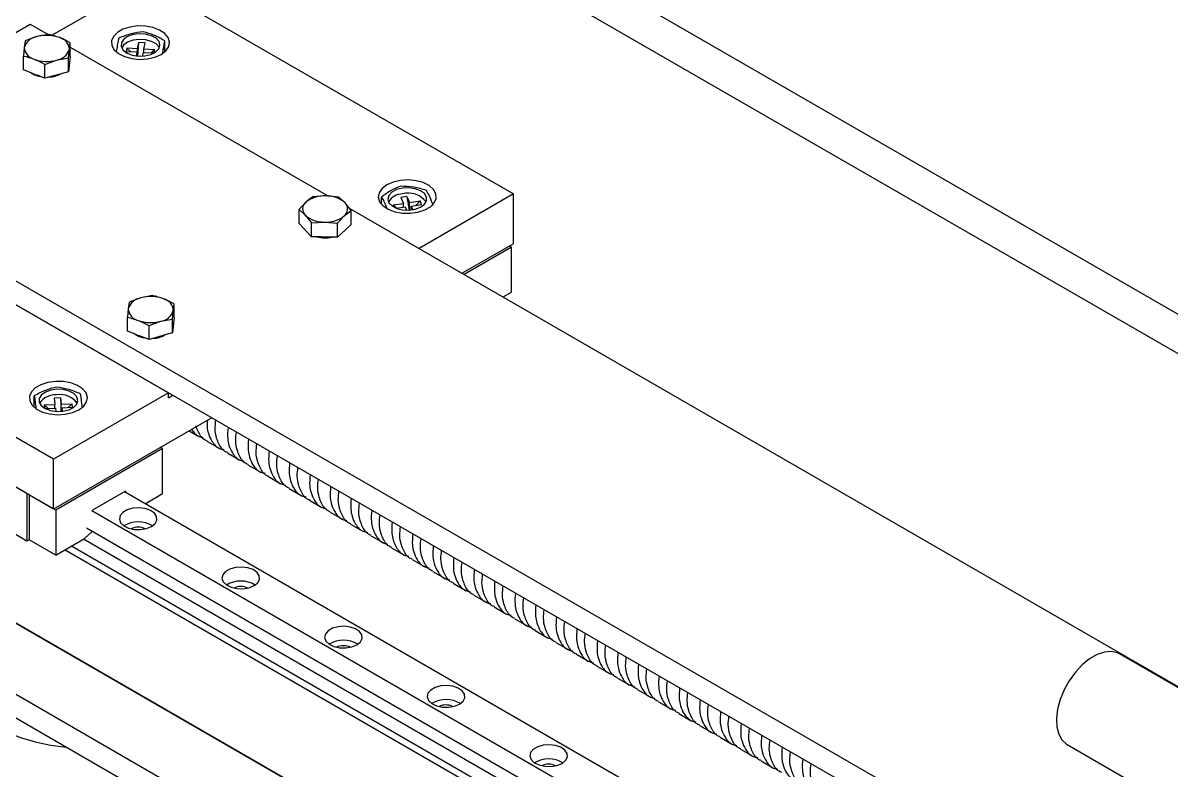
# Model space of a CAD drawing. Header units: millimetres. Extents: x 0 to 4412, y -498 to 1086.
# Drawn here: x 4299.37 to 4338.92, y 414.32 to 440.06 of the extents above; entities that cross this region are included whole.
import ezdxf

# ---------------------------------------------------------------- set-up
doc = ezdxf.new("R2010")
doc.units = ezdxf.units.MM
doc.header["$LTSCALE"] = 1.8

msp = doc.modelspace()

# ---------------------------------------------------------------- linework, layer by layer
at = {"color": 7, "linetype": 'Continuous', "lineweight": 30}
for p, q in [((4358.7533, 418.7027), (4280.297, 463.9946)), ((4356.7535, 418.5047), (4280.297, 462.642)), ((4252.0734, 444.0919), (4336.7848, 395.189)), ((4252.0734, 443.2753), (4336.9262, 394.2908)), ((4300.3633, 439.6361), (4303.5801, 441.4931)), ((4303.5801, 441.4931), (4316.2656, 434.17)), ((4291.7007, 435.4518), (4299.6203, 440.0237)), ((4299.6203, 440.0237), (4300.2428, 439.6644)), ((4299.4479, 439.4413), (4299.4151, 439.2184)), ((4299.8523, 439.5899), (4299.4479, 439.4413)), ((4300.2567, 439.667), (4299.8523, 439.5899)), ((4304.2608, 439.0725), (4304.2608, 439.4433)), ((4299.4151, 439.2184), (4299.3822, 438.924)), ((4300.9341, 438.8584), (4300.9669, 439.1528)), ((4300.9669, 439.1528), (4300.9998, 439.3756)), ((4300.9998, 438.897), (4300.9998, 439.3756)), ((4300.9998, 439.2274), (4309.8986, 434.0902)), ((4302.9513, 439.1963), (4302.9288, 439.0709)), ((4303.2976, 439.0489), (4302.9288, 439.0709)), ((4303.3201, 439.1743), (4302.9513, 439.1963)), ((4303.087, 439.0615), (4302.9513, 439.1963)), ((4303.275, 438.9231), (4303.2976, 439.0489)), ((4303.2976, 438.9205), (4303.2976, 439.0489)), ((4303.3201, 439.1743), (4303.3583, 439.3872)), ((4303.3201, 438.9184), (4303.3201, 439.1743)), ((4303.3261, 438.9179), (4303.3583, 439.3872)), ((4303.5755, 439.3742), (4303.3583, 439.3872)), ((4303.4935, 438.9168), (4303.5148, 439.0359)), ((4303.868, 439.0148), (4303.5148, 439.0359)), ((4303.5373, 439.1613), (4303.5755, 439.3742)), ((4303.9062, 439.1393), (4303.5373, 439.1613)), ((4303.5373, 439.0346), (4303.5373, 439.1613)), ((4303.9062, 439.1393), (4303.7704, 439.0206)), ((4303.8855, 439.0243), (4303.9062, 439.1393)), ((4299.3822, 438.4454), (4299.3822, 438.924)), ((4300.1253, 438.6326), (4300.5297, 438.7813)), ((4300.5297, 438.7813), (4300.9341, 438.8584)), ((4300.9341, 438.3797), (4300.9341, 438.8584)), ((4300.9761, 438.7104), (4300.9578, 438.5663)), ((4300.9998, 438.897), (4300.9761, 438.7104)), ((4299.6503, 438.3403), (4299.3822, 438.4454)), ((4299.6488, 438.3409), (4299.7044, 438.3087)), ((4300.1253, 438.1539), (4299.8573, 438.2591)), ((4300.1253, 438.1539), (4300.1253, 438.6326)), ((4300.6424, 438.2983), (4300.4171, 438.2354)), ((4300.9341, 438.3797), (4300.6424, 438.2983)), ((4300.9578, 438.5663), (4300.9341, 438.3797)), ((4300.4171, 438.2354), (4300.1253, 438.1539)), ((4267.6298, 437.561), (4336.9262, 397.557)), ((4267.6298, 435.1114), (4336.9262, 395.1074)), ((4340.0627, 407.5331), (4291.7007, 435.4518)), ((4340.0627, 406.7165), (4291.7007, 434.6353)), ((4291.7007, 434.6353), (4304.3862, 427.3121)), ((4309.8055, 434.0994), (4309.3566, 434.0725)), ((4310.2544, 434.0548), (4309.8055, 434.0994)), ((4310.4656, 433.8618), (4310.2544, 434.0548)), ((4311.72, 433.8127), (4311.72, 434.0621)), ((4312.596, 434.0825), (4312.3845, 434.0511)), ((4312.3845, 434.0511), (4312.4769, 433.8438)), ((4312.596, 434.0825), (4312.6884, 433.8752)), ((4312.596, 434.0825), (4312.6752, 433.6095)), ((4312.6884, 433.8752), (4313.0475, 433.9286)), ((4312.9118, 433.7782), (4313.0475, 433.9286)), ((4316.2656, 434.17), (4313.013, 432.2923)), ((4313.1019, 433.8065), (4313.0475, 433.9286)), ((4316.2656, 432.4552), (4316.2656, 434.17)), ((4308.8811, 433.1538), (4308.8811, 433.6325)), ((4308.8811, 433.6325), (4309.0924, 433.4394)), ((4310.6768, 433.5971), (4310.4656, 433.8618)), ((4310.612, 433.6784), (4339.3941, 417.0628)), ((4310.6768, 433.1185), (4310.6768, 433.5971)), ((4312.1178, 433.7904), (4312.4769, 433.8438)), ((4312.1178, 433.7904), (4312.153, 433.7115)), ((4312.1178, 433.7904), (4312.2535, 433.6804)), ((4312.228, 433.6766), (4312.5313, 433.7217)), ((4312.4769, 433.7136), (4312.4769, 433.8438)), ((4312.5313, 433.7217), (4312.582, 433.608)), ((4312.6884, 433.6103), (4312.6884, 433.8752)), ((4312.7428, 433.7531), (4313.1019, 433.8065)), ((4312.7428, 433.7531), (4312.8005, 433.6236)), ((4312.7428, 433.6153), (4312.7428, 433.7531)), ((4309.0335, 432.9887), (4308.8811, 433.1538)), ((4309.0924, 433.4394), (4309.3036, 433.1748)), ((4309.3036, 433.1748), (4309.7525, 433.2017)), ((4309.3036, 432.6961), (4309.3036, 433.1748)), ((4309.7525, 433.2017), (4310.2014, 433.1571)), ((4310.2014, 432.6784), (4310.2014, 433.1571)), ((4310.6768, 433.1185), (4310.5053, 432.9598)), ((4309.1512, 432.8612), (4309.0335, 432.9887)), ((4309.3036, 432.6961), (4309.1512, 432.8612)), ((4310.3729, 432.8372), (4310.2014, 432.6784)), ((4300.4264, 425.0262), (4287.7409, 432.3494)), ((4309.6274, 432.6897), (4309.3036, 432.6961)), ((4309.8775, 432.6848), (4309.6274, 432.6897)), ((4310.2014, 432.6784), (4309.8775, 432.6848)), ((4316.2656, 432.4552), (4314.4982, 431.4349)), ((4316.1949, 432.3327), (4314.5689, 431.3941)), ((4316.1949, 432.3327), (4316.1242, 432.3736)), ((4316.1949, 430.7813), (4316.1949, 432.3327)), ((4335.512, 398.3734), (4278.9435, 431.0297)), ((4315.9126, 430.6184), (4316.1949, 430.7813)), ((4300.4264, 423.3114), (4287.7409, 430.6346)), ((4303.0279, 430.4373), (4302.9969, 430.2144)), ((4303.4314, 430.5869), (4303.0279, 430.4373)), ((4303.835, 430.6651), (4303.4314, 430.5869)), ((4304.5492, 430.1525), (4304.5802, 430.3754)), ((4304.5802, 429.8968), (4304.5802, 430.3754)), ((4302.9969, 430.2144), (4302.966, 429.9199)), ((4304.5183, 429.8581), (4304.5492, 430.1525)), ((4302.966, 429.4413), (4302.966, 429.9199)), ((4303.7112, 429.6303), (4304.1148, 429.7799)), ((4303.7112, 429.1516), (4303.7112, 429.6303)), ((4304.1148, 429.7799), (4304.5183, 429.8581)), ((4304.5183, 429.3794), (4304.5183, 429.8581)), ((4304.5406, 429.566), (4304.5183, 429.3794)), ((4304.5579, 429.7102), (4304.5406, 429.566)), ((4304.5802, 429.8968), (4304.5579, 429.7102)), ((4303.2348, 429.3368), (4302.966, 429.4413)), ((4303.2329, 429.3375), (4303.2865, 429.3066)), ((4303.7112, 429.1516), (4303.4424, 429.2561)), ((4304.0023, 429.2338), (4303.7112, 429.1516)), ((4304.2272, 429.2972), (4304.0023, 429.2338)), ((4304.5183, 429.3794), (4304.2272, 429.2972)), ((4299.7574, 426.816), (4299.7574, 427.2117)), ((4304.3862, 427.3121), (4300.4264, 425.0262)), ((4304.3862, 427.1488), (4304.3862, 427.3121)), ((4304.3862, 427.1488), (4304.5276, 427.2305)), ((4300.1023, 426.9016), (4300.4721, 426.9172)), ((4300.1023, 426.9016), (4300.1178, 426.78)), ((4300.1023, 426.9016), (4300.2381, 426.7809)), ((4300.1247, 426.7761), (4300.4881, 426.7915)), ((4300.6628, 427.1399), (4300.445, 427.1307)), ((4300.445, 427.1307), (4300.4721, 426.9172)), ((4300.4721, 426.7908), (4300.4721, 426.9172)), ((4300.4881, 426.7915), (4300.5034, 426.6713)), ((4300.6628, 427.1399), (4300.69, 426.9265)), ((4300.6628, 427.1399), (4300.6856, 426.6722)), ((4300.69, 426.9265), (4301.0598, 426.9421)), ((4300.69, 426.6726), (4300.69, 426.9265)), ((4300.7059, 426.8007), (4301.0757, 426.8164)), ((4300.7059, 426.8007), (4300.7218, 426.6758)), ((4300.7059, 426.6741), (4300.7059, 426.8007)), ((4300.924, 426.8099), (4301.0598, 426.9421)), ((4301.0757, 426.8164), (4301.0598, 426.9421)), ((4305.8714, 426.4548), (4300.4264, 423.3114)), ((4305.0941, 426.006), (4305.4233, 425.8159)), ((4299.5072, 423.8421), (4296.4383, 425.6137)), ((4305.706, 425.6528), (4306.1304, 425.4077)), ((4304.1741, 425.3933), (4300.4971, 423.2706)), ((4304.1741, 425.3933), (4304.1034, 425.4341)), ((4304.1741, 423.8418), (4304.1741, 425.3933)), ((4306.4131, 425.2446), (4306.8375, 424.9995)), ((4300.4264, 423.3114), (4300.4264, 425.0262)), ((4307.1202, 424.8364), (4307.5447, 424.5913)), ((4307.8273, 424.4282), (4308.2518, 424.1831)), ((4308.5344, 424.02), (4308.9589, 423.7749)), ((4299.5072, 422.209), (4296.4383, 423.9806)), ((4299.5072, 423.8421), (4299.5072, 422.209)), ((4300.4971, 423.2706), (4299.5779, 423.8013)), ((4299.5779, 423.8013), (4299.5779, 422.2498)), ((4299.5779, 423.8013), (4299.5779, 423.8013)), ((4302.9013, 423.9236), (4301.7699, 423.2705)), ((4335.5779, 405.0198), (4302.8666, 423.9036)), ((4302.9279, 423.8682), (4302.9013, 423.9236)), ((4303.5738, 423.4953), (4304.1741, 423.8418)), ((4309.2415, 423.6118), (4309.666, 423.3667)), ((4300.4971, 423.2706), (4300.4971, 421.7192)), ((4335.512, 403.7516), (4301.7447, 423.245)), ((4301.7699, 423.2705), (4301.7658, 423.2572)), ((4309.9486, 423.2036), (4310.3731, 422.9585)), ((4301.7475, 422.5412), (4301.4871, 422.2907)), ((4335.512, 403.0494), (4301.5609, 422.649)), ((4310.6557, 422.7954), (4311.0802, 422.5503)), ((4299.5779, 422.2498), (4299.5072, 422.209)), ((4300.4971, 421.7192), (4299.5779, 422.2498)), ((4300.4971, 421.7192), (4301.4871, 422.2907)), ((4335.512, 402.1295), (4301.0375, 422.0312)), ((4335.512, 402.6085), (4301.4524, 422.2707)), ((4311.3628, 422.3871), (4311.7873, 422.1421)), ((4300.8254, 421.9087), (4335.512, 401.8845)), ((4312.0699, 421.9789), (4312.4944, 421.7339)), ((4312.777, 421.5707), (4313.2015, 421.3257)), ((4313.4841, 421.1625), (4313.9086, 420.9175)), ((4314.1912, 420.7543), (4314.6157, 420.5093)), ((4314.8983, 420.3461), (4315.3228, 420.1011)), ((4315.6054, 419.9379), (4316.0299, 419.6929)), ((4316.3126, 419.5297), (4316.737, 419.2847)), ((4317.0197, 419.1215), (4317.4441, 418.8765)), ((4317.7268, 418.7133), (4318.1513, 418.4683)), ((4318.4339, 418.3051), (4318.8584, 418.0601)), ((4339.3941, 417.019), (4337.1442, 418.3178)), ((4319.141, 417.8969), (4319.5655, 417.6519)), ((4319.8481, 417.4887), (4320.2726, 417.2436)), ((4320.5552, 417.0805), (4320.9797, 416.8354)), ((4321.2623, 416.6723), (4321.6868, 416.4272)), ((4321.9694, 416.2641), (4322.3939, 416.019)), ((4322.6765, 415.8559), (4323.101, 415.6108)), ((4323.3836, 415.4477), (4323.8081, 415.2026)), ((4324.0907, 415.0395), (4324.5152, 414.7944)), ((4335.3444, 415.2), (4339.1941, 412.9776)), ((4324.7978, 414.6313), (4325.2223, 414.3862))]:
    msp.add_line(p, q, dxfattribs=at)
at = {"color": 7, "linetype": 'Continuous', "lineweight": 30, "flags": 128}
for points in [[(4304.1246, 438.9745), (4304.2891, 439.0998), (4304.389, 439.246), (4304.4169, 439.4024), (4304.3706, 439.5574), (4304.2537, 439.6993), (4304.0747, 439.8178), (4303.847, 439.9041), (4303.5874, 439.9516), (4303.3152, 439.957), (4303.0506, 439.9198), (4302.8132, 439.8427), (4302.6207, 439.7315), (4302.4872, 439.5945), (4302.4227, 439.4418), (4302.432, 439.2846), (4302.5144, 439.1348), (4302.6638, 439.0033), (4302.869, 438.9), (4303.115, 438.8325), (4303.3833, 438.8058), (4303.6542, 438.8218), (4303.9076, 438.8795), (4304.1246, 438.9745)], [(4303.3485, 438.9163), (4303.5686, 438.9242), (4303.7723, 438.973), (4303.9376, 439.0573), (4304.0466, 439.168), (4304.0873, 439.2931), (4304.0555, 439.4191), (4303.9545, 439.5323), (4303.7953, 439.6205), (4303.5952, 439.674), (4303.3758, 439.6871), (4303.161, 439.6584), (4302.9739, 439.5909), (4302.8349, 439.4921), (4302.759, 439.3725), (4302.7545, 439.2452), (4302.8218, 439.124), (4302.9537, 439.0219), (4303.1358, 438.9501), (4303.3485, 438.9163)], [(4304.0656, 439.2031), (4304.0555, 439.2232), (4303.9545, 439.3364), (4303.7953, 439.4245), (4303.5952, 439.478), (4303.3758, 439.4911), (4303.161, 439.4624), (4302.9739, 439.395), (4302.8349, 439.2961), (4302.7693, 439.2031)], [(4311.9028, 434.4843), (4311.7382, 434.359), (4311.6383, 434.2127), (4311.6104, 434.0564), (4311.6567, 433.9014), (4311.7737, 433.7594), (4311.9527, 433.641), (4312.1804, 433.5547), (4312.4399, 433.5072), (4312.7121, 433.5018), (4312.9767, 433.539), (4313.2141, 433.6161), (4313.4067, 433.7272), (4313.5401, 433.8643), (4313.6046, 434.017), (4313.5953, 434.1742), (4313.5129, 434.324), (4313.3636, 434.4555), (4313.1583, 434.5588), (4312.9124, 434.6263), (4312.644, 434.653), (4312.3731, 434.6369), (4312.1197, 434.5793), (4311.9028, 434.4843)], [(4312.4429, 434.369), (4312.2412, 434.3174), (4312.0795, 434.2308), (4311.9753, 434.1186), (4311.9399, 433.9929), (4311.977, 433.8674), (4312.0827, 433.7557), (4312.2456, 433.6698), (4312.4479, 433.6191), (4312.6678, 433.6091), (4312.8814, 433.6408), (4313.0655, 433.7109), (4313.2003, 433.8116), (4313.2711, 433.9322), (4313.2703, 434.0595), (4313.1979, 434.1798), (4313.0617, 434.28), (4312.8766, 434.3492), (4312.6626, 434.38), (4312.4429, 434.369)], [(4301.2961, 426.7284), (4301.4607, 426.8537), (4301.5606, 426.9999), (4301.5885, 427.1563), (4301.5422, 427.3112), (4301.4252, 427.4532), (4301.2462, 427.5717), (4301.0185, 427.6579), (4300.759, 427.7055), (4300.4868, 427.7109), (4300.2222, 427.6736), (4299.9848, 427.5966), (4299.7922, 427.4854), (4299.6588, 427.3484), (4299.5943, 427.1956), (4299.6036, 427.0385), (4299.686, 426.8887), (4299.8353, 426.7572), (4300.0406, 426.6539), (4300.2865, 426.5864), (4300.5549, 426.5596), (4300.8258, 426.5757), (4301.0792, 426.6334), (4301.2961, 426.7284)], [(4300.54, 427.4407), (4300.3257, 427.4106), (4300.1399, 427.342), (4300.0028, 427.2422), (4299.9293, 427.1222), (4299.9272, 426.9949), (4299.9968, 426.8741), (4300.1306, 426.7729), (4300.3141, 426.7022), (4300.5274, 426.6698), (4300.7474, 426.6791), (4300.9502, 426.7292), (4301.1138, 426.8145), (4301.2207, 426.9259), (4301.259, 427.0513), (4301.2248, 427.1771), (4301.1216, 427.2896), (4300.9608, 427.3767), (4300.7597, 427.429), (4300.54, 427.4407)], [(4303.7983, 422.7126), (4303.9226, 422.8132), (4303.9837, 422.9316), (4303.9748, 423.055), (4303.897, 423.17), (4303.7587, 423.2643), (4303.5749, 423.3275), (4303.3655, 423.3529), (4303.1532, 423.3376), (4302.961, 423.2834), (4302.8096, 423.196), (4302.7157, 423.085), (4302.6892, 422.9625), (4302.7331, 422.8416), (4302.8426, 422.7355), (4303.0059, 422.6556), (4303.2053, 422.6107), (4303.4191, 422.6056), (4303.6241, 422.6409), (4303.7983, 422.7126)], [(4307.3338, 420.6716), (4307.4581, 420.7721), (4307.5192, 420.8905), (4307.5104, 421.014), (4307.4326, 421.129), (4307.2943, 421.2233), (4307.1105, 421.2865), (4306.901, 421.3119), (4306.6887, 421.2966), (4306.4965, 421.2423), (4306.3452, 421.155), (4306.2512, 421.044), (4306.2247, 420.9214), (4306.2687, 420.8005), (4306.3782, 420.6944), (4306.5415, 420.6146), (4306.7408, 420.5697), (4306.9546, 420.5646), (4307.1597, 420.5998), (4307.3338, 420.6716)], [(4310.8693, 418.6306), (4310.9937, 418.7311), (4311.0547, 418.8495), (4311.0459, 418.9729), (4310.9681, 419.088), (4310.8298, 419.1823), (4310.646, 419.2455), (4310.4366, 419.2708), (4310.2242, 419.2556), (4310.032, 419.2013), (4309.8807, 419.114), (4309.7867, 419.003), (4309.7603, 418.8804), (4309.8042, 418.7595), (4309.9137, 418.6534), (4310.077, 418.5736), (4310.2763, 418.5287), (4310.4901, 418.5236), (4310.6952, 418.5588), (4310.8693, 418.6306)], [(4337.1442, 418.3178), (4337.0734, 418.3527), (4336.862, 418.4005), (4336.6253, 418.3812), (4336.3731, 418.2954), (4336.1156, 418.1468), (4335.8633, 417.9413), (4335.6266, 417.6874), (4335.4153, 417.3955), (4335.2378, 417.0775), (4335.1016, 416.7465), (4335.0122, 416.416), (4334.9732, 416.0995), (4334.9862, 415.81), (4335.0508, 415.5594), (4335.1642, 415.3579), (4335.3218, 415.2137), (4335.3444, 415.2)], [(4297.1259, 417.2671), (4297.1263, 417.2655), (4297.2496, 416.9472), (4297.441, 416.6402), (4297.6975, 416.3495), (4298.0152, 416.0797), (4298.3889, 415.835), (4298.8128, 415.6193), (4299.2802, 415.4359), (4299.7837, 415.2878), (4300.3154, 415.1773), (4300.8669, 415.1061), (4300.8696, 415.1059)], [(4314.4049, 416.5896), (4314.5292, 416.6901), (4314.5903, 416.8085), (4314.5814, 416.9319), (4314.5036, 417.047), (4314.3653, 417.1412), (4314.1815, 417.2045), (4313.9721, 417.2298), (4313.7598, 417.2145), (4313.5676, 417.1603), (4313.4163, 417.073), (4313.3223, 416.962), (4313.2958, 416.8394), (4313.3397, 416.7185), (4313.4492, 416.6124), (4313.6125, 416.5326), (4313.8119, 416.4877), (4314.0257, 416.4826), (4314.2307, 416.5178), (4314.4049, 416.5896)], [(4317.9404, 414.5486), (4318.0647, 414.6491), (4318.1258, 414.7675), (4318.117, 414.8909), (4318.0392, 415.006), (4317.9009, 415.1002), (4317.7171, 415.1635), (4317.5076, 415.1888), (4317.2953, 415.1735), (4317.1031, 415.1193), (4316.9518, 415.0319), (4316.8578, 414.921), (4316.8313, 414.7984), (4316.8753, 414.6775), (4316.9848, 414.5714), (4317.1481, 414.4915), (4317.3474, 414.4466), (4317.5612, 414.4415), (4317.7663, 414.4768), (4317.9404, 414.5486)]]:
    msp.add_lwpolyline(points, dxfattribs=at)
at = {"color": 7, "linetype": 'Continuous', "lineweight": 30}
for centre, radius, start, end in [((4299.928, 439.0578), 0.5374, 98.0952, 162.61492), ((4300.1891, 438.3643), 1.271, 69.78863, 105.36587), ((4300.5349, 439.1349), 0.4324, 2.36872, 77.5373), ((4299.8471, 439.2363), 0.4324, 182.36872, 257.5373), ((4300.454, 439.3133), 0.5374, 278.0952, 342.61492), ((4300.1929, 440.0069), 1.271, 249.78863, 285.36587), ((4300.1229, 439.056), 0.8565, 240.75062, 260.21711), ((4300.2203, 439.1604), 0.9666, 273.12398, 298.23058), ((4309.7398, 433.091), 1.0105, 86.27615, 127.91694), ((4309.8388, 433.1566), 0.9435, 48.37026, 92.02664), ((4312.4549, 433.5952), 0.5779, 91.19586, 148.5886), ((4312.6381, 433.409), 0.7886, 38.17977, 104.33355), ((4309.3018, 433.6522), 0.2986, 127.77569, 225.468), ((4310.2562, 433.6489), 0.2986, 307.77569, 45.468), ((4309.7191, 434.1446), 0.9435, 228.37026, 272.02664), ((4309.8181, 434.2101), 1.0105, 266.27615, 307.91694), ((4309.7793, 433.8046), 1.1477, 255.74137, 282.00469), ((4303.5077, 430.0584), 0.534, 98.20792, 163.01831), ((4303.7713, 429.3614), 1.2718, 69.93633, 105.49911), ((4304.1148, 430.131), 0.435, 2.83218, 77.68156), ((4303.4314, 430.2359), 0.435, 182.83218, 257.68156), ((4304.0385, 430.3085), 0.534, 278.20792, 343.01831), ((4303.7749, 431.0055), 1.2718, 249.93633, 285.49911), ((4303.7062, 430.0567), 0.8595, 240.77315, 260.43646), ((4303.8032, 430.1559), 0.9643, 273.30548, 298.25416), ((4300.4924, 426.5764), 0.67, 85.91976, 145.38966), ((4300.6587, 426.5438), 0.7108, 35.53148, 99.60999), ((4303.3387, 421.9207), 0.9499, 58.77814, 121.22186), ((4303.3387, 422.161), 0.5243, 63.09489, 116.90511), ((4306.8742, 419.8797), 0.9499, 58.77814, 121.22186), ((4306.8742, 420.12), 0.5243, 63.09489, 116.90511), ((4310.4097, 417.8386), 0.9499, 58.77814, 121.22186), ((4310.4097, 418.079), 0.5243, 63.09489, 116.90511), ((4313.9453, 415.7976), 0.9499, 58.77814, 121.22186), ((4313.9453, 416.038), 0.5243, 63.09489, 116.90511), ((4317.4808, 413.7566), 0.9499, 58.77814, 121.22186), ((4317.4808, 413.997), 0.5243, 63.09489, 116.90511)]:
    msp.add_arc(centre, radius, start, end, dxfattribs=at)
for points, knots in [([(4300.6282, 439.5571), (4300.507, 439.5981), (4300.3824, 439.6402), (4300.26, 439.6663), (4300.2567, 439.667)], [0, 0, 0, 0, 0.9730048, 1, 1, 1, 1]), ([(4300.9998, 439.3756), (4300.9687, 439.3932), (4300.846, 439.4625), (4300.7213, 439.5166), (4300.6282, 439.5571)], [0, 0, 0, 0, 0.2530667, 1, 1, 1, 1]), ([(4302.6693, 439.5384), (4302.6652, 439.5211), (4302.6478, 439.4477), (4302.6194, 439.3078), (4302.5954, 439.1478), (4302.5849, 439.0773)], [0, 0, 0, 0, 0.1467495, 0.6237118, 1, 1, 1, 1]), ([(4303.5126, 439.7561), (4303.3746, 439.7386), (4303.0935, 439.7031), (4302.8124, 439.594), (4302.6693, 439.5384)], [0, 0, 0, 0, 0.4912125, 1, 1, 1, 1]), ([(4304.2608, 439.4433), (4304.1383, 439.5127), (4303.889, 439.6539), (4303.6395, 439.7216), (4303.5126, 439.7561)], [0, 0, 0, 0, 0.4912125, 1, 1, 1, 1]), ([(4304.1831, 439.0255), (4304.191, 439.0785), (4304.2127, 439.223), (4304.2389, 439.3509), (4304.2567, 439.426), (4304.2608, 439.4433)], [0, 0, 0, 0, 0.3081776, 0.8405776, 1, 1, 1, 1]), ([(4299.3822, 438.924), (4299.3856, 438.9233), (4299.508, 438.8972), (4299.6326, 438.8551), (4299.7538, 438.8141)], [0, 0, 0, 0, 0.0269953, 1, 1, 1, 1]), ([(4299.7538, 438.8141), (4299.8469, 438.7736), (4299.9716, 438.7195), (4300.0943, 438.6501), (4300.1253, 438.6326)], [0, 0, 0, 0, 0.7469333, 1, 1, 1, 1]), ([(4299.8573, 438.2591), (4299.8519, 438.2604), (4299.7836, 438.2768), (4299.7142, 438.3099), (4299.6503, 438.3403)], [0, 0, 0, 0, 0.0789898, 1, 1, 1, 1]), ([(4312.3796, 434.4354), (4312.2716, 434.3925), (4312.0518, 434.3051), (4311.8319, 434.144), (4311.72, 434.0621)], [0, 0, 0, 0, 0.4912125, 1, 1, 1, 1]), ([(4313.2695, 434.2923), (4313.1238, 434.3339), (4312.8273, 434.4186), (4312.5306, 434.4298), (4312.3796, 434.4354)], [0, 0, 0, 0, 0.4912125, 1, 1, 1, 1]), ([(4313.4997, 433.7759), (4313.4898, 433.8036), (4313.4478, 433.9217), (4313.3712, 434.1104), (4313.3043, 434.235), (4313.2704, 434.2909), (4313.2695, 434.2923)], [0, 0, 0, 0, 0.1302141, 0.5534335, 0.9886551, 1, 1, 1, 1]), ([(4309.3566, 434.0725), (4309.3544, 434.0711), (4309.2761, 434.0205), (4309.1964, 433.9535), (4309.1188, 433.8883)], [0, 0, 0, 0, 0.0269953, 1, 1, 1, 1]), ([(4311.72, 434.0621), (4311.7208, 434.0607), (4311.7539, 434.0062), (4311.8146, 433.8972), (4311.8743, 433.7442), (4311.9015, 433.6747)], [0, 0, 0, 0, 0.01440598, 0.55227271, 1, 1, 1, 1]), ([(4309.1188, 433.8883), (4309.0593, 433.8292), (4308.9795, 433.7501), (4308.901, 433.6562), (4308.8811, 433.6325)], [0, 0, 0, 0, 0.7469333, 1, 1, 1, 1]), ([(4310.4391, 433.4129), (4310.5167, 433.4781), (4310.5964, 433.5452), (4310.6747, 433.5958), (4310.6768, 433.5971)], [0, 0, 0, 0, 0.9730048, 1, 1, 1, 1]), ([(4310.2014, 433.1571), (4310.2213, 433.1809), (4310.2998, 433.2747), (4310.3795, 433.3538), (4310.4391, 433.4129)], [0, 0, 0, 0, 0.2530667, 1, 1, 1, 1]), ([(4310.5053, 432.9598), (4310.4935, 432.9464), (4310.4531, 432.9006), (4310.4083, 432.8617), (4310.3763, 432.8396), (4310.3729, 432.8372)], [0, 0, 0, 0, 0.2693937, 0.921172, 1, 1, 1, 1]), ([(4304.2076, 430.556), (4304.086, 430.5967), (4303.9611, 430.6385), (4303.8383, 430.6644), (4303.835, 430.6651)], [0, 0, 0, 0, 0.9730048, 1, 1, 1, 1]), ([(4304.5802, 430.3754), (4304.549, 430.3929), (4304.426, 430.4619), (4304.3009, 430.5158), (4304.2076, 430.556)], [0, 0, 0, 0, 0.2530667, 1, 1, 1, 1]), ([(4302.966, 429.9199), (4302.9693, 429.9192), (4303.0921, 429.8934), (4303.217, 429.8516), (4303.3386, 429.8109)], [0, 0, 0, 0, 0.0269953, 1, 1, 1, 1]), ([(4303.3386, 429.8109), (4303.432, 429.7707), (4303.557, 429.7168), (4303.6801, 429.6478), (4303.7112, 429.6303)], [0, 0, 0, 0, 0.7469333, 1, 1, 1, 1]), ([(4303.4424, 429.2561), (4303.437, 429.2574), (4303.3685, 429.2737), (4303.2989, 429.3065), (4303.2348, 429.3368)], [0, 0, 0, 0, 0.0789898, 1, 1, 1, 1]), ([(4300.5215, 427.5114), (4300.3964, 427.4805), (4300.1418, 427.4176), (4299.887, 427.2811), (4299.7574, 427.2117)], [0, 0, 0, 0, 0.4912125, 1, 1, 1, 1]), ([(4299.7574, 427.2117), (4299.7577, 427.2102), (4299.7673, 427.1535), (4299.786, 427.0344), (4299.8044, 426.8697), (4299.8132, 426.7907)], [0, 0, 0, 0, 0.013761, 0.5275482, 1, 1, 1, 1]), ([(4301.3531, 427.2792), (4301.217, 427.3354), (4300.9398, 427.4498), (4300.6626, 427.4906), (4300.5215, 427.5114)], [0, 0, 0, 0, 0.4912125, 1, 1, 1, 1]), ([(4301.4122, 426.8295), (4301.4121, 426.8304), (4301.4026, 426.9229), (4301.383, 427.0898), (4301.3633, 427.2195), (4301.3534, 427.2777), (4301.3531, 427.2792)], [0, 0, 0, 0, 0.0043256, 0.4887997, 0.9870131, 1, 1, 1, 1]), ([(4305.177, 426.0539), (4305.2527, 425.9542), (4305.3604, 425.8124), (4305.5297, 425.7815), (4305.58, 425.7723)], [0, 0, 0, 0, 0.7028445, 1, 1, 1, 1]), ([(4305.7116, 425.6642), (4305.6925, 425.6705), (4305.5594, 425.7144), (4305.4414, 425.91), (4305.3459, 426.0895), (4305.3333, 426.1713), (4305.3328, 426.1742)], [0, 0, 0, 0, 0.096957, 0.6782273, 0.9885351, 1, 1, 1, 1]), ([(4305.7208, 426.3678), (4305.7157, 426.2942), (4305.7045, 426.1315), (4305.7603, 425.8868), (4305.8826, 425.6108), (4306.0666, 425.4062), (4306.2372, 425.3736), (4306.2871, 425.3641)], [0, 0, 0, 0, 0.14122302, 0.31197864, 0.54752804, 0.86763922, 1, 1, 1, 1]), ([(4306.4187, 425.256), (4306.3997, 425.2623), (4306.2668, 425.3064), (4306.1403, 425.4956), (4306.0262, 425.777), (4305.9742, 426.051), (4306.0013, 426.2744), (4306.0132, 426.3729)], [0, 0, 0, 0, 0.0552706, 0.3866254, 0.5635173, 0.8075314, 1, 1, 1, 1]), ([(4306.4329, 426.1306), (4306.4223, 425.9979), (4306.4045, 425.7756), (4306.4661, 425.4779), (4306.5903, 425.2029), (4306.7736, 424.998), (4306.9443, 424.9654), (4306.9942, 424.9559)], [0, 0, 0, 0, 0.2275202, 0.3811169, 0.5929963, 0.88094, 1, 1, 1, 1]), ([(4307.1258, 424.8478), (4307.1068, 424.8541), (4306.9739, 424.8982), (4306.8474, 425.0874), (4306.7333, 425.3688), (4306.6813, 425.6428), (4306.7084, 425.8662), (4306.7203, 425.9647)], [0, 0, 0, 0, 0.0552706, 0.3866254, 0.5635173, 0.8075314, 1, 1, 1, 1]), ([(4307.14, 425.7224), (4307.1294, 425.5897), (4307.1116, 425.3673), (4307.1732, 425.0697), (4307.2974, 424.7947), (4307.4807, 424.5898), (4307.6514, 424.5572), (4307.7013, 424.5477)], [0, 0, 0, 0, 0.2275202, 0.3811169, 0.5929963, 0.88094, 1, 1, 1, 1]), ([(4307.8329, 424.4396), (4307.8139, 424.4459), (4307.681, 424.49), (4307.5545, 424.6792), (4307.4404, 424.9606), (4307.3884, 425.2346), (4307.4155, 425.458), (4307.4274, 425.5564)], [0, 0, 0, 0, 0.0552706, 0.3866254, 0.5635173, 0.8075314, 1, 1, 1, 1]), ([(4307.8471, 425.3142), (4307.8365, 425.1815), (4307.8187, 424.9591), (4307.8803, 424.6615), (4308.0046, 424.3865), (4308.1878, 424.1816), (4308.3585, 424.149), (4308.4084, 424.1395)], [0, 0, 0, 0, 0.2275202, 0.3811169, 0.5929963, 0.88094, 1, 1, 1, 1]), ([(4308.54, 424.0314), (4308.521, 424.0377), (4308.3881, 424.0818), (4308.2616, 424.271), (4308.1475, 424.5524), (4308.0955, 424.8264), (4308.1226, 425.0498), (4308.1346, 425.1482)], [0, 0, 0, 0, 0.0552706, 0.3866254, 0.5635173, 0.8075314, 1, 1, 1, 1]), ([(4308.5542, 424.906), (4308.5436, 424.7733), (4308.5258, 424.5509), (4308.5874, 424.2533), (4308.7117, 423.9783), (4308.8949, 423.7734), (4309.0656, 423.7408), (4309.1155, 423.7313)], [0, 0, 0, 0, 0.22752023, 0.38111688, 0.59299626, 0.88093996, 1, 1, 1, 1]), ([(4309.2471, 423.6232), (4309.2281, 423.6295), (4309.0952, 423.6736), (4308.9687, 423.8628), (4308.8546, 424.1442), (4308.8026, 424.4182), (4308.8297, 424.6416), (4308.8417, 424.74)], [0, 0, 0, 0, 0.0552706, 0.3866254, 0.5635173, 0.8075314, 1, 1, 1, 1]), ([(4309.2614, 424.4978), (4309.2507, 424.365), (4309.2329, 424.1427), (4309.2945, 423.8451), (4309.4188, 423.5701), (4309.602, 423.3652), (4309.7727, 423.3326), (4309.8226, 423.3231)], [0, 0, 0, 0, 0.2275202, 0.3811169, 0.5929963, 0.88094, 1, 1, 1, 1]), ([(4309.9542, 423.215), (4309.9352, 423.2213), (4309.8023, 423.2654), (4309.6758, 423.4546), (4309.5617, 423.736), (4309.5097, 424.01), (4309.5368, 424.2333), (4309.5488, 424.3318)], [0, 0, 0, 0, 0.0552706, 0.3866254, 0.5635173, 0.8075314, 1, 1, 1, 1]), ([(4309.9685, 424.0896), (4309.9578, 423.9568), (4309.94, 423.7345), (4310.0016, 423.4369), (4310.1259, 423.1619), (4310.3091, 422.957), (4310.4798, 422.9244), (4310.5297, 422.9148)], [0, 0, 0, 0, 0.2275202, 0.3811169, 0.5929963, 0.88094, 1, 1, 1, 1]), ([(4310.6613, 422.8068), (4310.6423, 422.8131), (4310.5094, 422.8572), (4310.3829, 423.0464), (4310.2688, 423.3278), (4310.2168, 423.6018), (4310.2439, 423.8251), (4310.2559, 423.9236)], [0, 0, 0, 0, 0.0552706, 0.3866254, 0.5635173, 0.8075314, 1, 1, 1, 1]), ([(4310.6756, 423.6814), (4310.6649, 423.5486), (4310.6471, 423.3263), (4310.7087, 423.0287), (4310.833, 422.7537), (4311.0162, 422.5488), (4311.1869, 422.5162), (4311.2368, 422.5066)], [0, 0, 0, 0, 0.2275202, 0.3811169, 0.5929963, 0.88094, 1, 1, 1, 1]), ([(4311.3684, 422.3986), (4311.3494, 422.4049), (4311.2166, 422.449), (4311.09, 422.6382), (4310.9759, 422.9196), (4310.9239, 423.1936), (4310.951, 423.4169), (4310.963, 423.5154)], [0, 0, 0, 0, 0.0552706, 0.3866254, 0.5635173, 0.8075314, 1, 1, 1, 1]), ([(4311.3827, 423.2731), (4311.372, 423.1404), (4311.3542, 422.9181), (4311.4158, 422.6205), (4311.5401, 422.3455), (4311.7234, 422.1406), (4311.894, 422.108), (4311.9439, 422.0984)], [0, 0, 0, 0, 0.2275202, 0.3811169, 0.5929963, 0.88094, 1, 1, 1, 1]), ([(4312.0755, 421.9904), (4312.0566, 421.9967), (4311.9237, 422.0408), (4311.7971, 422.23), (4311.683, 422.5114), (4311.631, 422.7854), (4311.6581, 423.0087), (4311.6701, 423.1072)], [0, 0, 0, 0, 0.0552706, 0.3866254, 0.5635173, 0.8075314, 1, 1, 1, 1]), ([(4312.0898, 422.8649), (4312.0792, 422.7322), (4312.0614, 422.5099), (4312.1229, 422.2123), (4312.2472, 421.9373), (4312.4305, 421.7324), (4312.6011, 421.6998), (4312.651, 421.6902)], [0, 0, 0, 0, 0.2275202, 0.3811169, 0.5929963, 0.88094, 1, 1, 1, 1]), ([(4312.7827, 421.5822), (4312.7637, 421.5885), (4312.6308, 421.6326), (4312.5042, 421.8218), (4312.3901, 422.1032), (4312.3381, 422.3772), (4312.3652, 422.6005), (4312.3772, 422.699)], [0, 0, 0, 0, 0.0552706, 0.3866254, 0.5635173, 0.8075314, 1, 1, 1, 1]), ([(4312.7969, 422.4567), (4312.7863, 422.324), (4312.7685, 422.1017), (4312.83, 421.8041), (4312.9543, 421.5291), (4313.1376, 421.3242), (4313.3082, 421.2916), (4313.3581, 421.282)], [0, 0, 0, 0, 0.2275202, 0.3811169, 0.5929963, 0.88094, 1, 1, 1, 1]), ([(4313.4898, 421.174), (4313.4708, 421.1803), (4313.3379, 421.2244), (4313.2113, 421.4136), (4313.0972, 421.695), (4313.0452, 421.969), (4313.0723, 422.1923), (4313.0843, 422.2908)], [0, 0, 0, 0, 0.0552706, 0.3866254, 0.5635173, 0.8075314, 1, 1, 1, 1]), ([(4313.504, 422.0485), (4313.4934, 421.9158), (4313.4756, 421.6935), (4313.5371, 421.3959), (4313.6614, 421.1209), (4313.8447, 420.916), (4314.0153, 420.8834), (4314.0652, 420.8738)], [0, 0, 0, 0, 0.2275202, 0.3811169, 0.5929963, 0.88094, 1, 1, 1, 1]), ([(4314.1969, 420.7658), (4314.1779, 420.7721), (4314.045, 420.8162), (4313.9184, 421.0053), (4313.8044, 421.2868), (4313.7523, 421.5608), (4313.7795, 421.7841), (4313.7914, 421.8826)], [0, 0, 0, 0, 0.0552706, 0.3866254, 0.5635173, 0.8075314, 1, 1, 1, 1]), ([(4314.2111, 421.6403), (4314.2005, 421.5076), (4314.1827, 421.2853), (4314.2442, 420.9876), (4314.3685, 420.7127), (4314.5518, 420.5078), (4314.7224, 420.4752), (4314.7723, 420.4656)], [0, 0, 0, 0, 0.2275202, 0.3811169, 0.5929963, 0.88094, 1, 1, 1, 1]), ([(4314.904, 420.3576), (4314.885, 420.3639), (4314.7521, 420.408), (4314.6255, 420.5971), (4314.5115, 420.8786), (4314.4594, 421.1526), (4314.4866, 421.3759), (4314.4985, 421.4744)], [0, 0, 0, 0, 0.0552706, 0.3866254, 0.5635173, 0.8075314, 1, 1, 1, 1]), ([(4314.9182, 421.2321), (4314.9076, 421.0994), (4314.8898, 420.8771), (4314.9514, 420.5794), (4315.0756, 420.3044), (4315.2589, 420.0996), (4315.4295, 420.067), (4315.4795, 420.0574)], [0, 0, 0, 0, 0.2275202, 0.3811169, 0.5929963, 0.88094, 1, 1, 1, 1]), ([(4315.6111, 419.9493), (4315.5921, 419.9557), (4315.4592, 419.9998), (4315.3326, 420.1889), (4315.2186, 420.4704), (4315.1665, 420.7444), (4315.1937, 420.9677), (4315.2056, 421.0662)], [0, 0, 0, 0, 0.0552706, 0.3866254, 0.5635173, 0.8075314, 1, 1, 1, 1]), ([(4315.6253, 420.8239), (4315.6147, 420.6912), (4315.5969, 420.4689), (4315.6585, 420.1712), (4315.7827, 419.8962), (4315.966, 419.6914), (4316.1366, 419.6588), (4316.1866, 419.6492)], [0, 0, 0, 0, 0.2275202, 0.3811169, 0.5929963, 0.88094, 1, 1, 1, 1]), ([(4316.3182, 419.5411), (4316.2992, 419.5474), (4316.1663, 419.5916), (4316.0398, 419.7807), (4315.9257, 420.0622), (4315.8736, 420.3362), (4315.9008, 420.5595), (4315.9127, 420.658)], [0, 0, 0, 0, 0.0552706, 0.3866254, 0.5635173, 0.8075314, 1, 1, 1, 1]), ([(4316.3324, 420.4157), (4316.3218, 420.283), (4316.304, 420.0607), (4316.3656, 419.763), (4316.4898, 419.488), (4316.6731, 419.2832), (4316.8437, 419.2505), (4316.8937, 419.241)], [0, 0, 0, 0, 0.2275202, 0.3811169, 0.5929963, 0.88094, 1, 1, 1, 1]), ([(4317.0253, 419.1329), (4317.0063, 419.1392), (4316.8734, 419.1833), (4316.7469, 419.3725), (4316.6328, 419.654), (4316.5808, 419.928), (4316.6079, 420.1513), (4316.6198, 420.2498)], [0, 0, 0, 0, 0.0552706, 0.3866254, 0.5635173, 0.8075314, 1, 1, 1, 1]), ([(4317.0395, 420.0075), (4317.0289, 419.8748), (4317.0111, 419.6525), (4317.0727, 419.3548), (4317.1969, 419.0798), (4317.3802, 418.875), (4317.5509, 418.8423), (4317.6008, 418.8328)], [0, 0, 0, 0, 0.2275202, 0.3811169, 0.5929963, 0.88094, 1, 1, 1, 1]), ([(4317.7324, 418.7247), (4317.7134, 418.731), (4317.5805, 418.7751), (4317.454, 418.9643), (4317.3399, 419.2458), (4317.2879, 419.5197), (4317.315, 419.7431), (4317.3269, 419.8416)], [0, 0, 0, 0, 0.0552706, 0.3866254, 0.5635173, 0.8075314, 1, 1, 1, 1]), ([(4317.7466, 419.5993), (4317.736, 419.4666), (4317.7182, 419.2443), (4317.7798, 418.9466), (4317.904, 418.6716), (4318.0873, 418.4667), (4318.258, 418.4341), (4318.3079, 418.4246)], [0, 0, 0, 0, 0.2275202, 0.3811169, 0.5929963, 0.88094, 1, 1, 1, 1]), ([(4318.4395, 418.3165), (4318.4205, 418.3228), (4318.2876, 418.3669), (4318.1611, 418.5561), (4318.047, 418.8376), (4317.995, 419.1115), (4318.0221, 419.3349), (4318.0341, 419.4334)], [0, 0, 0, 0, 0.0552706, 0.3866254, 0.5635173, 0.8075314, 1, 1, 1, 1]), ([(4318.4537, 419.1911), (4318.4431, 419.0584), (4318.4253, 418.8361), (4318.4869, 418.5384), (4318.6112, 418.2634), (4318.7944, 418.0585), (4318.9651, 418.0259), (4319.015, 418.0164)], [0, 0, 0, 0, 0.2275202, 0.3811169, 0.5929963, 0.88094, 1, 1, 1, 1]), ([(4319.1466, 417.9083), (4319.1276, 417.9146), (4318.9947, 417.9587), (4318.8682, 418.1479), (4318.7541, 418.4293), (4318.7021, 418.7033), (4318.7292, 418.9267), (4318.7412, 419.0252)], [0, 0, 0, 0, 0.0552706, 0.3866254, 0.5635173, 0.8075314, 1, 1, 1, 1]), ([(4319.1608, 418.7829), (4319.1502, 418.6502), (4319.1324, 418.4279), (4319.194, 418.1302), (4319.3183, 417.8552), (4319.5015, 417.6503), (4319.6722, 417.6177), (4319.7221, 417.6082)], [0, 0, 0, 0, 0.2275202, 0.3811169, 0.5929963, 0.88094, 1, 1, 1, 1]), ([(4319.8537, 417.5001), (4319.8347, 417.5064), (4319.7018, 417.5505), (4319.5753, 417.7397), (4319.4612, 418.0211), (4319.4092, 418.2951), (4319.4363, 418.5185), (4319.4483, 418.617)], [0, 0, 0, 0, 0.0552706, 0.3866254, 0.5635173, 0.8075314, 1, 1, 1, 1]), ([(4319.868, 418.3747), (4319.8573, 418.242), (4319.8395, 418.0197), (4319.9011, 417.722), (4320.0254, 417.447), (4320.2086, 417.2421), (4320.3793, 417.2095), (4320.4292, 417.2)], [0, 0, 0, 0, 0.2275202, 0.3811169, 0.5929963, 0.88094, 1, 1, 1, 1]), ([(4320.5608, 417.0919), (4320.5418, 417.0982), (4320.4089, 417.1423), (4320.2824, 417.3315), (4320.1683, 417.6129), (4320.1163, 417.8869), (4320.1434, 418.1103), (4320.1554, 418.2088)], [0, 0, 0, 0, 0.0552706, 0.3866254, 0.5635173, 0.8075314, 1, 1, 1, 1]), ([(4320.5751, 417.9665), (4320.5644, 417.8338), (4320.5466, 417.6115), (4320.6082, 417.3138), (4320.7325, 417.0388), (4320.9157, 416.8339), (4321.0864, 416.8013), (4321.1363, 416.7918)], [0, 0, 0, 0, 0.2275202, 0.3811169, 0.5929963, 0.88094, 1, 1, 1, 1]), ([(4321.2679, 416.6837), (4321.2489, 416.69), (4321.116, 416.7341), (4320.9895, 416.9233), (4320.8754, 417.2047), (4320.8234, 417.4787), (4320.8505, 417.7021), (4320.8625, 417.8006)], [0, 0, 0, 0, 0.0552706, 0.3866254, 0.5635173, 0.8075314, 1, 1, 1, 1]), ([(4321.2822, 417.5583), (4321.2715, 417.4256), (4321.2537, 417.2033), (4321.3153, 416.9056), (4321.4396, 416.6306), (4321.6228, 416.4257), (4321.7935, 416.3931), (4321.8434, 416.3836)], [0, 0, 0, 0, 0.2275202, 0.3811169, 0.5929963, 0.88094, 1, 1, 1, 1]), ([(4321.975, 416.2755), (4321.956, 416.2818), (4321.8232, 416.3259), (4321.6966, 416.5151), (4321.5825, 416.7965), (4321.5305, 417.0705), (4321.5576, 417.2939), (4321.5696, 417.3924)], [0, 0, 0, 0, 0.0552706, 0.3866254, 0.5635173, 0.8075314, 1, 1, 1, 1]), ([(4321.9893, 417.1501), (4321.9786, 417.0174), (4321.9608, 416.7951), (4322.0224, 416.4974), (4322.1467, 416.2224), (4322.33, 416.0175), (4322.5006, 415.9849), (4322.5505, 415.9754)], [0, 0, 0, 0, 0.2275202, 0.3811169, 0.5929963, 0.88094, 1, 1, 1, 1]), ([(4322.6822, 415.8673), (4322.6632, 415.8736), (4322.5303, 415.9177), (4322.4037, 416.1069), (4322.2896, 416.3883), (4322.2376, 416.6623), (4322.2647, 416.8857), (4322.2767, 416.9842)], [0, 0, 0, 0, 0.0552706, 0.3866254, 0.5635173, 0.8075314, 1, 1, 1, 1]), ([(4322.6964, 416.7419), (4322.6858, 416.6092), (4322.668, 416.3869), (4322.7295, 416.0892), (4322.8538, 415.8142), (4323.0371, 415.6093), (4323.2077, 415.5767), (4323.2576, 415.5672)], [0, 0, 0, 0, 0.2275202, 0.3811169, 0.5929963, 0.88094, 1, 1, 1, 1]), ([(4323.3893, 415.4591), (4323.3703, 415.4654), (4323.2374, 415.5095), (4323.1108, 415.6987), (4322.9967, 415.9801), (4322.9447, 416.2541), (4322.9718, 416.4775), (4322.9838, 416.576)], [0, 0, 0, 0, 0.0552706, 0.3866254, 0.5635173, 0.8075314, 1, 1, 1, 1]), ([(4323.4035, 416.3337), (4323.3929, 416.201), (4323.3751, 415.9787), (4323.4366, 415.681), (4323.5609, 415.406), (4323.7442, 415.2011), (4323.9148, 415.1685), (4323.9647, 415.159)], [0, 0, 0, 0, 0.2275202, 0.3811169, 0.5929963, 0.88094, 1, 1, 1, 1]), ([(4324.0964, 415.0509), (4324.0774, 415.0572), (4323.9445, 415.1013), (4323.8179, 415.2905), (4323.7038, 415.5719), (4323.6518, 415.8459), (4323.6789, 416.0693), (4323.6909, 416.1678)], [0, 0, 0, 0, 0.0552706, 0.3866254, 0.5635173, 0.8075314, 1, 1, 1, 1]), ([(4324.1106, 415.9255), (4324.1, 415.7928), (4324.0822, 415.5705), (4324.1437, 415.2728), (4324.268, 414.9978), (4324.4513, 414.7929), (4324.6219, 414.7603), (4324.6718, 414.7508)], [0, 0, 0, 0, 0.2275202, 0.3811169, 0.5929963, 0.88094, 1, 1, 1, 1]), ([(4324.8035, 414.6427), (4324.7845, 414.649), (4324.6516, 414.6931), (4324.525, 414.8823), (4324.411, 415.1637), (4324.3589, 415.4377), (4324.3861, 415.6611), (4324.398, 415.7596)], [0, 0, 0, 0, 0.0552706, 0.3866254, 0.5635173, 0.8075314, 1, 1, 1, 1]), ([(4324.8177, 415.5173), (4324.8071, 415.3846), (4324.7893, 415.1622), (4324.8508, 414.8646), (4324.9751, 414.5896), (4325.1584, 414.3847), (4325.329, 414.3521), (4325.3789, 414.3426)], [0, 0, 0, 0, 0.2275202, 0.3811169, 0.5929963, 0.88094, 1, 1, 1, 1]), ([(4325.5106, 414.2345), (4325.4916, 414.2408), (4325.3587, 414.2849), (4325.2321, 414.4741), (4325.1181, 414.7555), (4325.066, 415.0295), (4325.0932, 415.2529), (4325.1051, 415.3513)], [0, 0, 0, 0, 0.0552706, 0.3866254, 0.5635173, 0.8075314, 1, 1, 1, 1]), ([(4325.5248, 415.1091), (4325.5142, 414.9764), (4325.4964, 414.754), (4325.558, 414.4564), (4325.6822, 414.1814), (4325.8655, 413.9765), (4326.0361, 413.9439), (4326.0861, 413.9344)], [0, 0, 0, 0, 0.2275202, 0.3811169, 0.5929963, 0.88094, 1, 1, 1, 1]), ([(4326.2177, 413.8263), (4326.1987, 413.8326), (4326.0658, 413.8767), (4325.9393, 414.0659), (4325.8252, 414.3473), (4325.7731, 414.6213), (4325.8003, 414.8447), (4325.8122, 414.9431)], [0, 0, 0, 0, 0.0552706, 0.3866254, 0.5635173, 0.8075314, 1, 1, 1, 1]), ([(4326.2319, 414.7009), (4326.2213, 414.5681), (4326.2035, 414.3458), (4326.2651, 414.0482), (4326.3893, 413.7732), (4326.5726, 413.5683), (4326.7432, 413.5357), (4326.7932, 413.5262)], [0, 0, 0, 0, 0.2275202, 0.3811169, 0.5929963, 0.88094, 1, 1, 1, 1]), ([(4326.9248, 413.4181), (4326.9058, 413.4244), (4326.7729, 413.4685), (4326.6464, 413.6577), (4326.5323, 413.9391), (4326.4803, 414.2131), (4326.5074, 414.4365), (4326.5193, 414.5349)], [0, 0, 0, 0, 0.0552706, 0.3866254, 0.5635173, 0.8075314, 1, 1, 1, 1])]:
    msp.add_open_spline(points, degree=3, knots=knots, dxfattribs=at)

doc.saveas('drawing.dxf')
